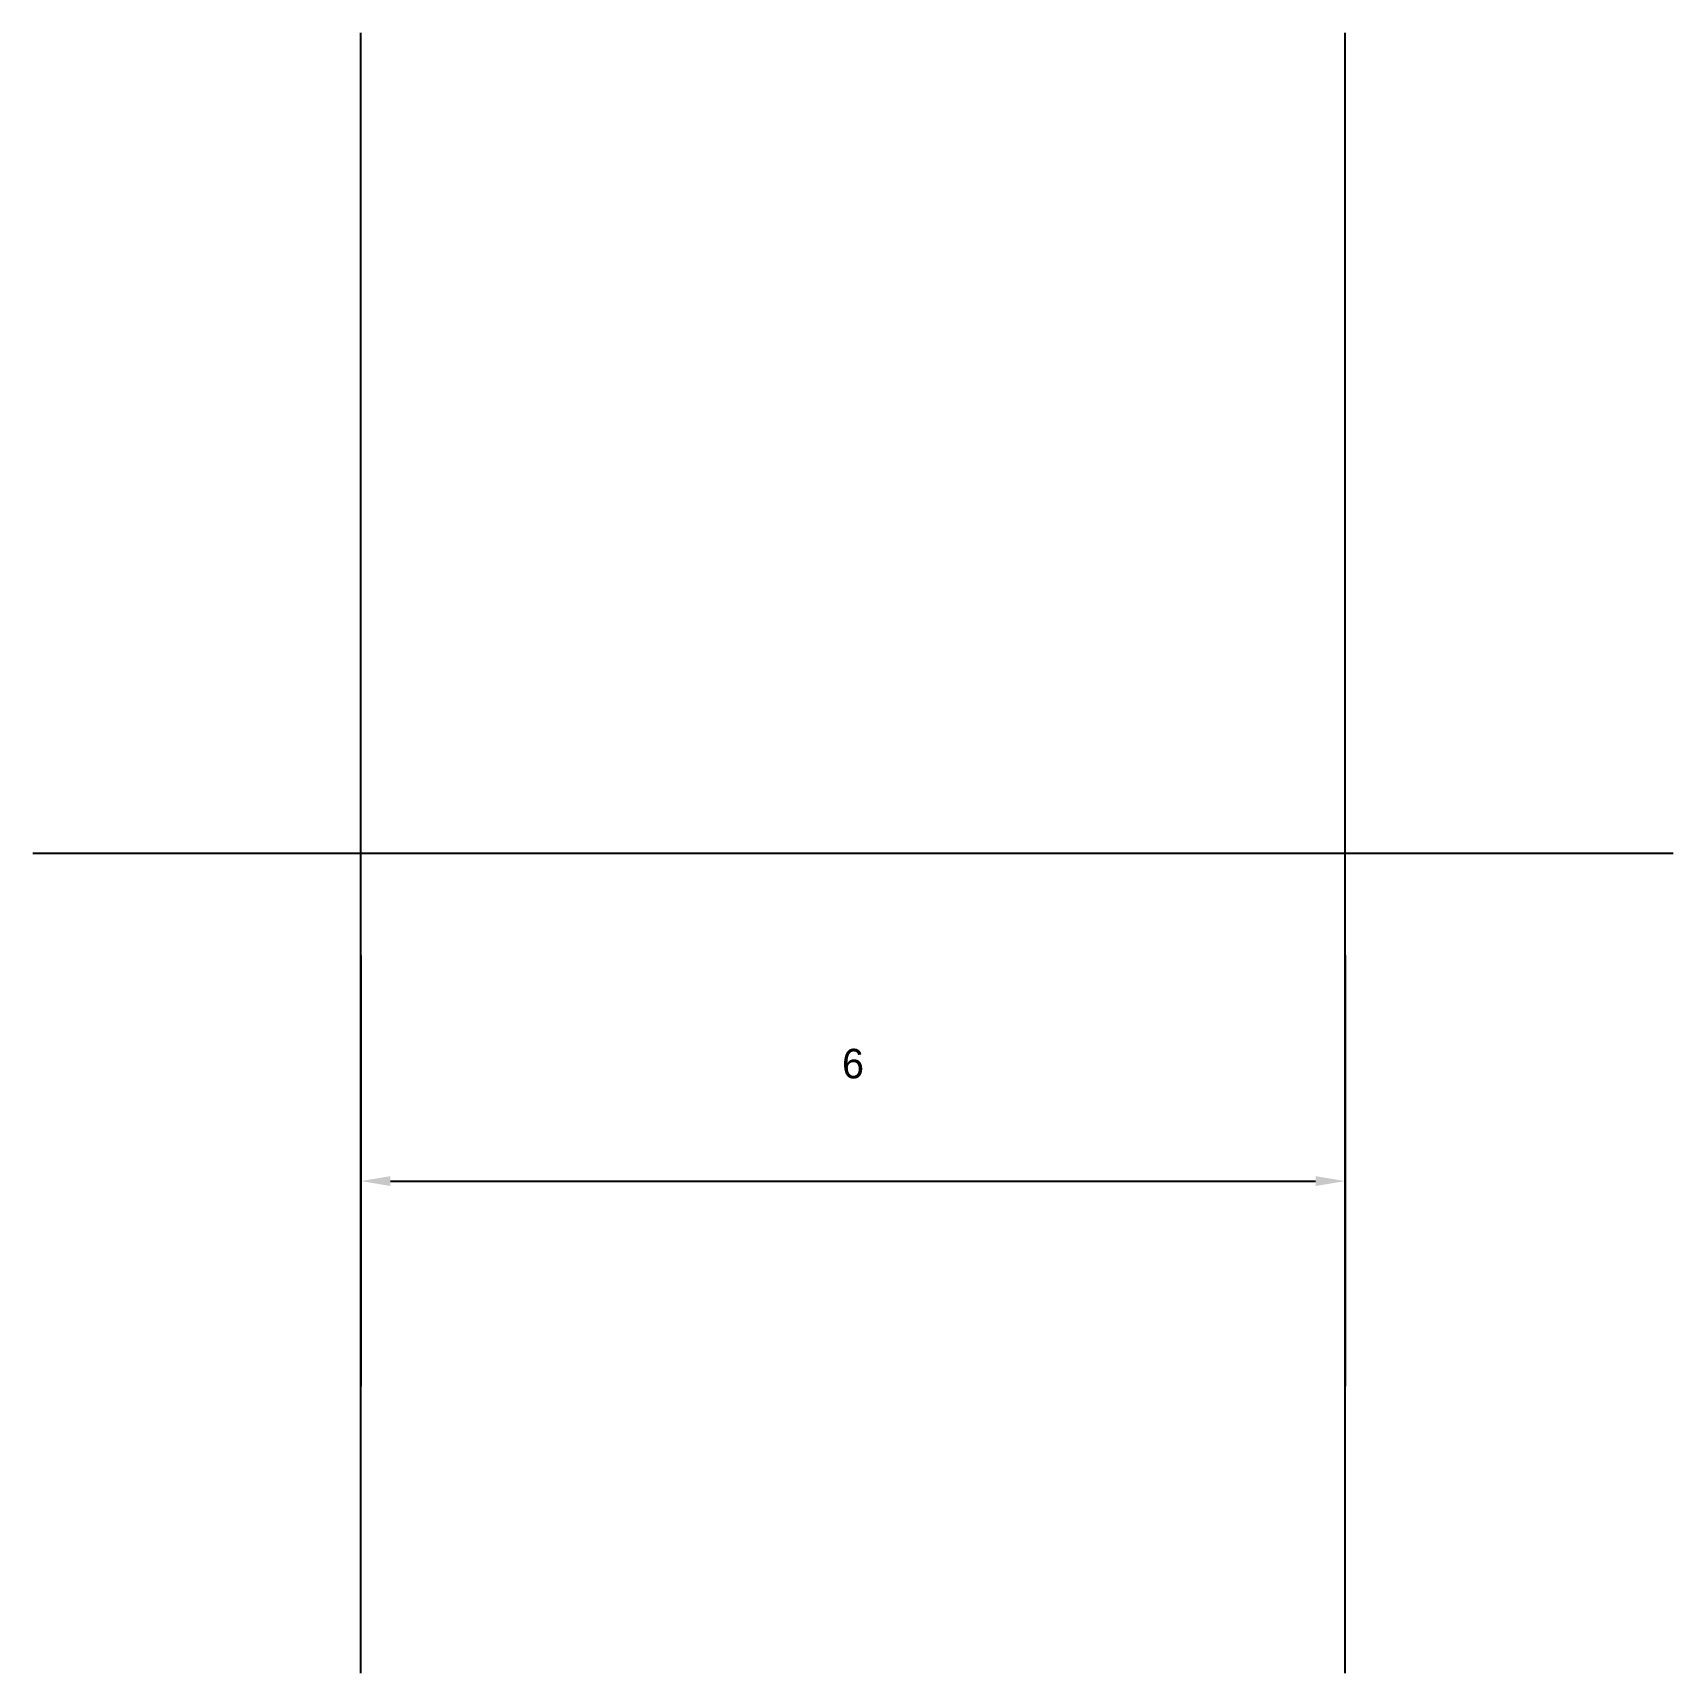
# Model space of a CAD drawing. Extents: x 0 to 10, y -5 to 5.
import ezdxf

# ---------------------------------------------------------------- set-up
doc = ezdxf.new("R2010")
doc.units = 0
doc.dimstyles.get("Standard").update_dxf_attribs({"dimtxt": 0.18, "dimasz": 0.18, "dimexe": 1.25, "dimexo": 0.625, "dimtad": 1, "dimdsep": 46, "dimtxsty": 'Standard', "dimcen": 0.09, "dimadec": 0, "dimazin": 0, "dimtfac": 1, "dimtofl": 0, "dimtmove": 0, "dimatfit": 3, "dimfxl": 1, "dimarcsym": 0})

# ---------------------------------------------------------------- blocks, each defined once
blk = doc.blocks.new('*D0')
at = {"color": 0, "lineweight": -2, "transparency": 16777216}
for p, q in [((2, -0.625), (2, -3.25)), ((8, -0.625), (8, -3.25)), ((2.18, -2), (7.82, -2))]:
    blk.add_line(p, q, dxfattribs=at)
at = {"color": 0, "transparency": 16777216}
for points in [[(2.18, -1.97), (2.18, -2.03), (2, -2)], [(7.82, -1.97), (7.82, -2.03), (8, -2)]]:
    blk.add_solid(points, dxfattribs=at)
at = {"layer": 'Defpoints', "color": 0, "transparency": 16777216}
for p in [(2, 0), (8, 0), (8, -2)]:
    blk.add_point(p, dxfattribs=at)
at = {"color": 0, "transparency": 16777216, "insert": (5, -1.285), "char_height": 0.18, "attachment_point": 5}
blk.add_mtext('6', dxfattribs=at)

msp = doc.modelspace()

# ---------------------------------------------------------------- linework, layer by layer
for p, q in [((2, -5), (2, 5)), ((8, -5), (8, 5)), ((0, 0), (10, 0))]:
    msp.add_line(p, q)

# ---------------------------------------------------------------- dimensions: what is measured, and where the dimension line sits
dim = msp.add_linear_dim(base=(8, -2), p1=(2, 0), p2=(8, 0), dimstyle='Standard', override={"dimpost": '<>'})
dim.commit()
dim.dimension.update_dxf_attribs({"geometry": '*D0', "text_midpoint": (5, -1.285)})

doc.saveas('drawing.dxf')
